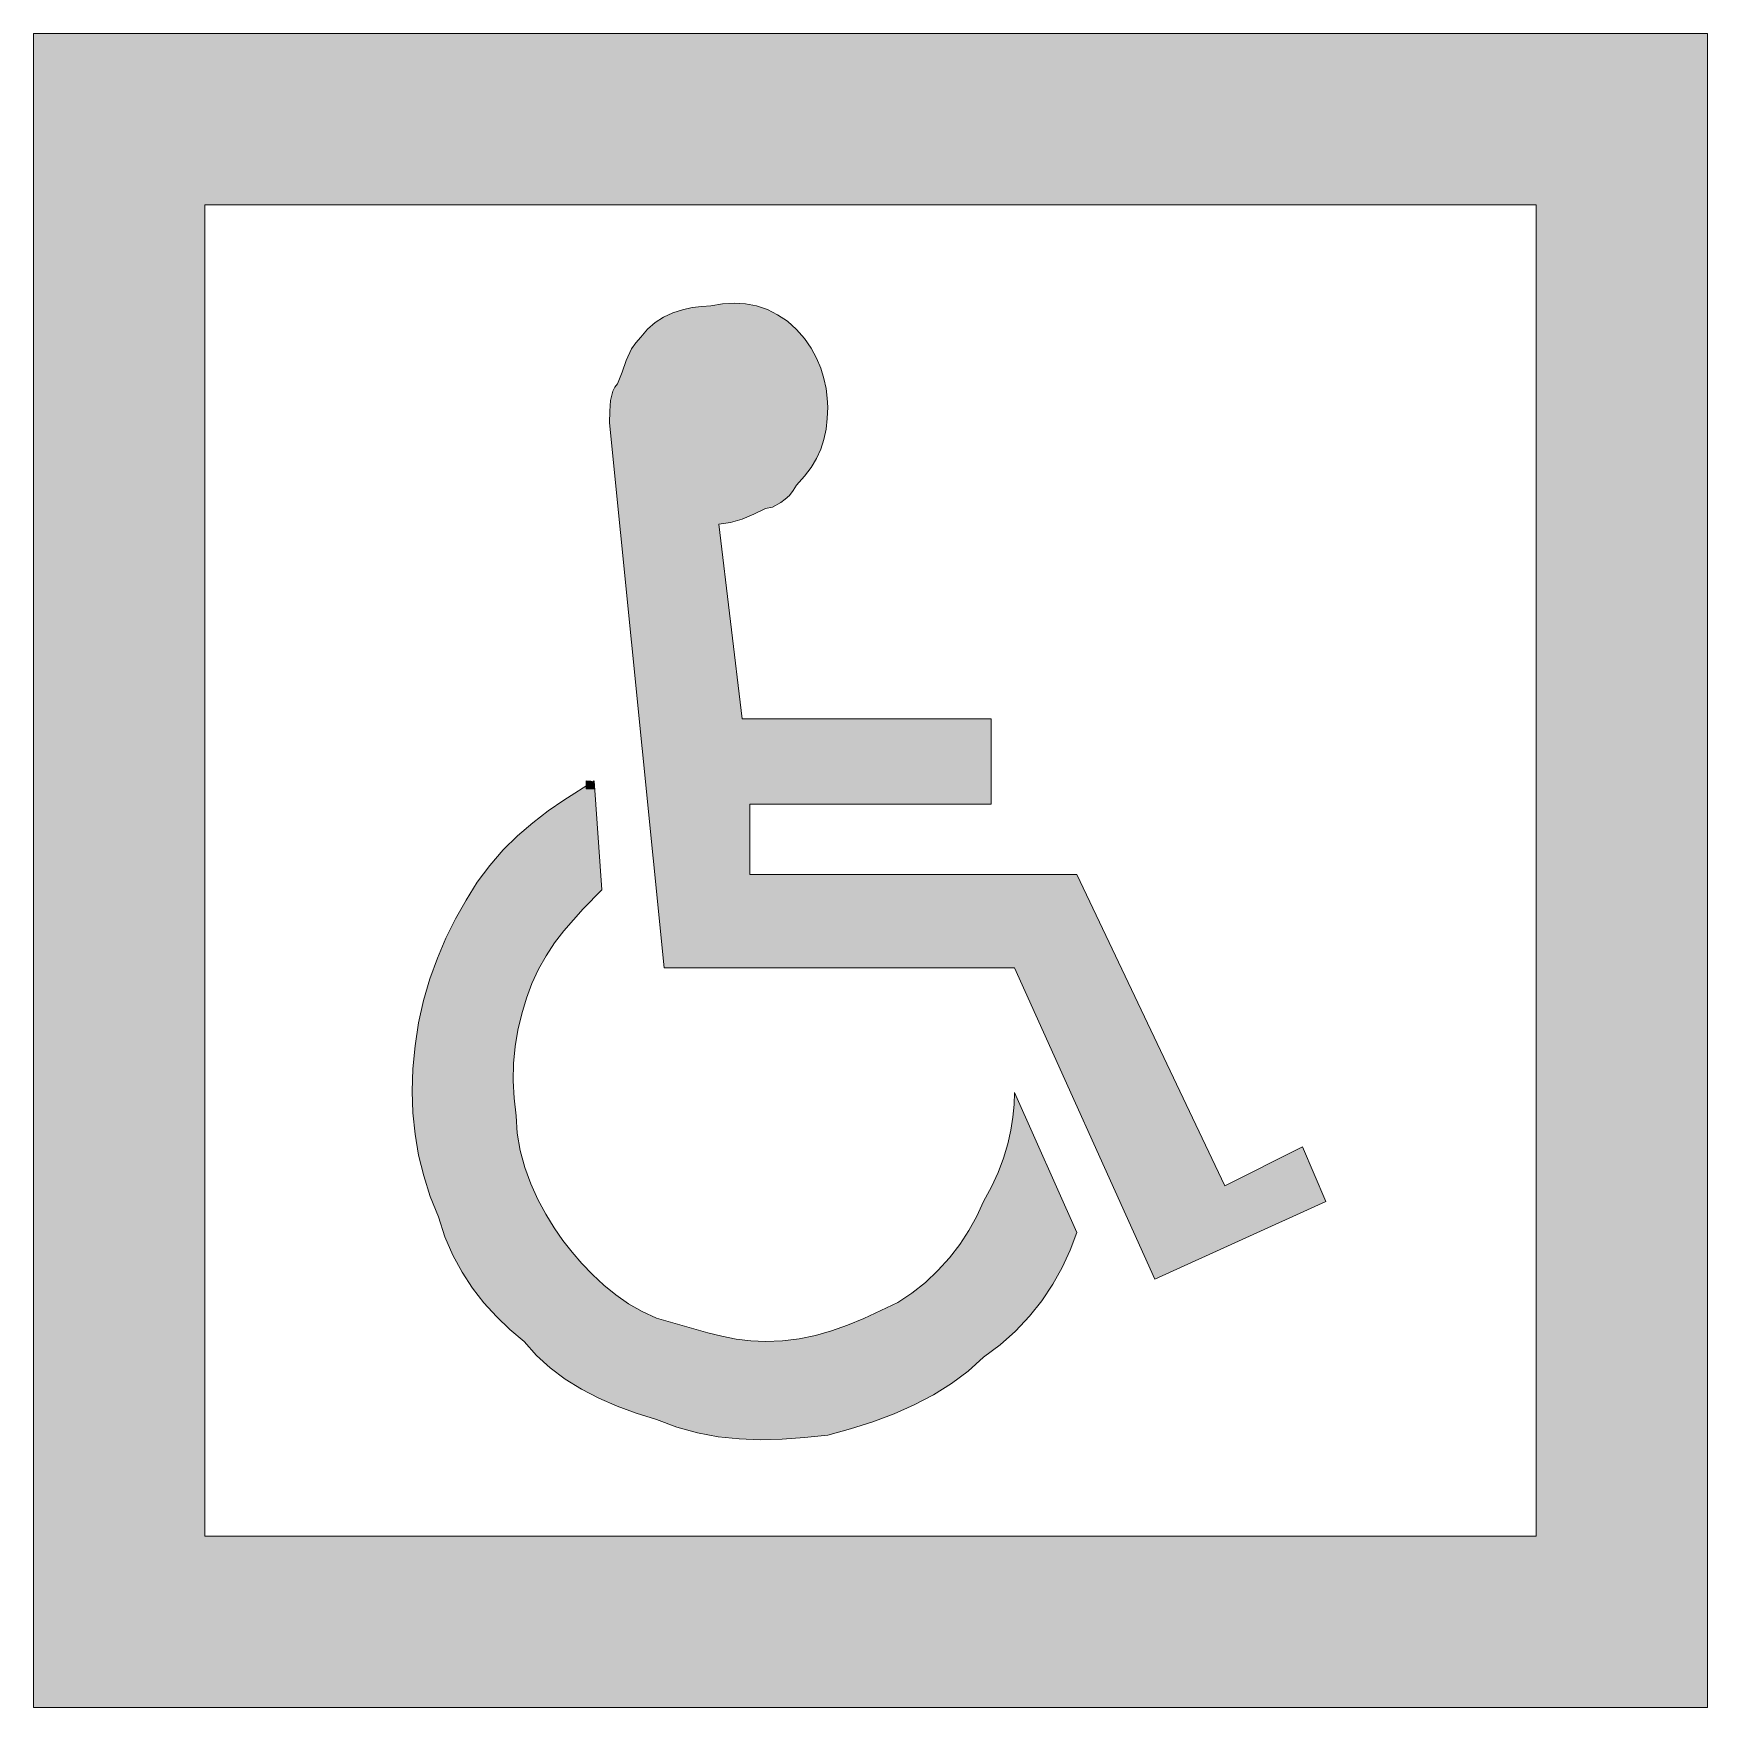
# Model space of a CAD drawing. Header units: metres. Extents: x 69 to 327, y 10 to 268.
import ezdxf

# ---------------------------------------------------------------- set-up
doc = ezdxf.new("R2010")
doc.units = ezdxf.units.M
doc.layers.add('FILL_YELLOW_FFFF00', color=7, linetype='Continuous', true_color=0xffff00)

msp = doc.modelspace()

# ---------------------------------------------------------------- hatches: boundary and pattern name
at = {"layer": 'FILL_YELLOW_FFFF00', "true_color": 0xffff00}
h = msp.add_hatch(color=7, dxfattribs=at)
h.dxf.hatch_style = 1
h.paths.add_polyline_path([(69.45, 268.05), (327.45, 268.05), (327.45, 10.05), (69.45, 10.05), (69.45, 268.05)])
h.paths.add_polyline_path([(95.85, 36.45), (301.05, 36.45), (301.05, 241.65), (95.85, 241.65), (95.85, 36.45)], flags=16)
h = msp.add_hatch(color=7, dxfattribs=at)
h.dxf.hatch_style = 1
h.paths.add_polyline_path([(242.25, 76.05), (220.65, 124.05), (166.65, 124.05), (158.25, 208.05), (158.27, 209.83), (158.4, 211.5), (158.76, 212.94), (159.05, 213.55), (159.45, 214.05), (160.18, 215.85), (160.8, 217.65), (161.64, 219.45), (162.26, 220.35), (163.05, 221.25), (164.06, 222.49), (165.24, 223.52), (166.57, 224.35), (168, 225), (169.48, 225.48), (170.98, 225.81), (172.45, 225.99), (173.85, 226.05), (175.65, 226.39), (177.43, 226.5), (179.19, 226.39), (180.9, 226.05), (182.56, 225.49), (184.14, 224.7), (185.65, 223.69), (187.05, 222.45), (188.29, 221.05), (189.32, 219.56), (190.15, 218.02), (190.8, 216.45), (191.28, 214.88), (191.61, 213.34), (191.79, 211.85), (191.85, 210.45), (191.79, 208.7), (191.61, 207.06), (191.28, 205.49), (190.8, 204), (190.15, 202.56), (189.32, 201.17), (188.29, 199.8), (187.05, 198.45), (186.55, 197.61), (185.96, 196.87), (185.32, 196.26), (184.65, 195.75), (183.34, 195.07), (182.25, 194.85), (180.45, 193.97), (178.65, 193.2), (176.85, 192.66), (175.05, 192.45), (178.65, 162.45), (217.05, 162.45), (217.05, 149.25), (179.85, 149.25), (179.85, 138.45), (230.25, 138.45), (253.05, 90.45), (265.05, 96.45), (268.65, 88.05), (242.25, 76.05)])
h = msp.add_hatch(color=7, dxfattribs=at)
h.dxf.hatch_style = 1
h.paths.add_polyline_path([(157.05, 136.05), (154.18, 133.12), (151.2, 129.75), (149.77, 127.89), (148.44, 125.92), (147.26, 123.84), (146.25, 121.65), (145.41, 119.35), (144.69, 116.94), (144.12, 114.46), (143.7, 111.9), (143.45, 109.29), (143.38, 106.63), (143.51, 103.95), (143.85, 101.25), (144.01, 98.55), (144.47, 95.89), (145.18, 93.28), (146.1, 90.75), (147.19, 88.34), (148.41, 86.06), (149.71, 83.96), (151.05, 82.05), (152.46, 80.25), (153.98, 78.49), (155.61, 76.78), (157.35, 75.15), (159.21, 73.64), (161.17, 72.26), (163.26, 71.06), (165.45, 70.05), (173.4, 67.8), (175.56, 67.27), (177.77, 66.84), (180, 66.56), (182.25, 66.45), (184.9, 66.56), (187.46, 66.88), (189.97, 67.4), (192.45, 68.1), (194.93, 68.97), (197.44, 69.99), (202.65, 72.45), (204.84, 73.91), (206.91, 75.56), (208.83, 77.39), (210.6, 79.35), (212.2, 81.43), (213.62, 83.59), (214.84, 85.8), (215.85, 88.05), (217.09, 90.3), (218.12, 92.53), (218.95, 94.74), (219.6, 96.9), (220.08, 99.01), (220.41, 101.04), (220.59, 103), (220.65, 104.85), (230.25, 83.25), (229.24, 80.55), (228, 77.89), (226.54, 75.28), (224.85, 72.75), (222.94, 70.34), (220.8, 68.06), (218.44, 65.96), (215.85, 64.05), (213.49, 61.91), (210.92, 59.98), (208.15, 58.25), (205.2, 56.7), (202.08, 55.32), (198.81, 54.09), (195.39, 53.01), (191.85, 52.05), (188.3, 51.66), (184.86, 51.41), (181.49, 51.33), (178.2, 51.45), (174.96, 51.79), (171.77, 52.39), (168.6, 53.26), (165.45, 54.45), (162.36, 55.41), (159.39, 56.49), (156.57, 57.72), (153.9, 59.1), (151.4, 60.65), (149.08, 62.38), (146.96, 64.31), (145.05, 66.45), (142.86, 68.31), (140.79, 70.29), (138.87, 72.42), (137.1, 74.7), (135.5, 77.15), (134.08, 79.78), (132.86, 82.61), (131.85, 85.65), (130.61, 88.8), (129.6, 91.97), (128.81, 95.16), (128.25, 98.4), (127.91, 101.69), (127.8, 105.06), (127.91, 108.5), (128.25, 112.05), (128.81, 115.59), (129.58, 119.02), (130.55, 122.34), (131.7, 125.55), (133.02, 128.64), (134.49, 131.62), (136.11, 134.49), (137.85, 137.25), (139.76, 139.84), (141.84, 142.22), (144.07, 144.4), (146.4, 146.4), (148.78, 148.23), (151.18, 149.91), (155.85, 152.85), (157.05, 136.05)])
h = msp.add_hatch(color=7, dxfattribs=at)
h.dxf.hatch_style = 1
h.paths.add_polyline_path([(154.65, 151.65), (154.65, 152.85), (155.34, 152.83), (155.7, 152.7), (155.83, 152.34), (155.85, 151.65), (154.65, 151.65)])

# ---------------------------------------------------------------- linework, layer by layer
at = {"layer": 'FILL_YELLOW_FFFF00', "lineweight": 0, "true_color": 0xffff00}
for points in [[(69.45, 268.05), (327.45, 268.05), (327.45, 10.05), (69.45, 10.05)], [(95.85, 36.45), (301.05, 36.45), (301.05, 241.65), (95.85, 241.65)], [(242.25, 76.05), (220.65, 124.05), (166.65, 124.05), (158.25, 208.05), (158.27, 209.83), (158.4, 211.5), (158.76, 212.94), (159.05, 213.55), (159.45, 214.05), (160.18, 215.85), (160.8, 217.65), (161.64, 219.45), (162.26, 220.35), (163.05, 221.25), (164.06, 222.49), (165.24, 223.52), (166.57, 224.35), (168, 225), (169.48, 225.48), (170.98, 225.81), (172.45, 225.99), (173.85, 226.05), (175.65, 226.39), (177.43, 226.5), (179.19, 226.39), (180.9, 226.05), (182.56, 225.49), (184.14, 224.7), (185.65, 223.69), (187.05, 222.45), (188.29, 221.05), (189.32, 219.56), (190.15, 218.02), (190.8, 216.45), (191.28, 214.88), (191.61, 213.34), (191.79, 211.85), (191.85, 210.45), (191.79, 208.7), (191.61, 207.06), (191.28, 205.49), (190.8, 204), (190.15, 202.56), (189.32, 201.17), (188.29, 199.8), (187.05, 198.45), (186.55, 197.61), (185.96, 196.87), (185.32, 196.26), (184.65, 195.75), (183.34, 195.07), (182.25, 194.85), (180.45, 193.97), (178.65, 193.2), (176.85, 192.66), (175.05, 192.45), (178.65, 162.45), (217.05, 162.45), (217.05, 149.25), (179.85, 149.25), (179.85, 138.45), (230.25, 138.45), (253.05, 90.45), (265.05, 96.45), (268.65, 88.05)], [(157.05, 136.05), (154.18, 133.12), (151.2, 129.75), (149.77, 127.89), (148.44, 125.92), (147.26, 123.84), (146.25, 121.65), (145.41, 119.35), (144.69, 116.94), (144.12, 114.46), (143.7, 111.9), (143.45, 109.29), (143.38, 106.63), (143.51, 103.95), (143.85, 101.25), (144.01, 98.55), (144.47, 95.89), (145.18, 93.28), (146.1, 90.75), (147.19, 88.34), (148.41, 86.06), (149.71, 83.96), (151.05, 82.05), (152.46, 80.25), (153.98, 78.49), (155.61, 76.78), (157.35, 75.15), (159.21, 73.64), (161.17, 72.26), (163.26, 71.06), (165.45, 70.05), (173.4, 67.8), (175.56, 67.27), (177.77, 66.84), (180, 66.56), (182.25, 66.45), (184.9, 66.56), (187.46, 66.88), (189.97, 67.4), (192.45, 68.1), (194.93, 68.97), (197.44, 69.99), (202.65, 72.45), (204.84, 73.91), (206.91, 75.56), (208.83, 77.39), (210.6, 79.35), (212.2, 81.43), (213.62, 83.59), (214.84, 85.8), (215.85, 88.05), (217.09, 90.3), (218.12, 92.53), (218.95, 94.74), (219.6, 96.9), (220.08, 99.01), (220.41, 101.04), (220.59, 103), (220.65, 104.85), (230.25, 83.25), (229.24, 80.55), (228, 77.89), (226.54, 75.28), (224.85, 72.75), (222.94, 70.34), (220.8, 68.06), (218.44, 65.96), (215.85, 64.05), (213.49, 61.91), (210.92, 59.98), (208.15, 58.25), (205.2, 56.7), (202.08, 55.32), (198.81, 54.09), (195.39, 53.01), (191.85, 52.05), (188.3, 51.66), (184.86, 51.41), (181.49, 51.33), (178.2, 51.45), (174.96, 51.79), (171.77, 52.39), (168.6, 53.26), (165.45, 54.45), (162.36, 55.41), (159.39, 56.49), (156.57, 57.72), (153.9, 59.1), (151.4, 60.65), (149.08, 62.38), (146.96, 64.31), (145.05, 66.45), (142.86, 68.31), (140.79, 70.29), (138.87, 72.42), (137.1, 74.7), (135.5, 77.15), (134.08, 79.78), (132.86, 82.61), (131.85, 85.65), (130.61, 88.8), (129.6, 91.97), (128.81, 95.16), (128.25, 98.4), (127.91, 101.69), (127.8, 105.06), (127.91, 108.5), (128.25, 112.05), (128.81, 115.59), (129.58, 119.02), (130.55, 122.34), (131.7, 125.55), (133.02, 128.64), (134.49, 131.62), (136.11, 134.49), (137.85, 137.25), (139.76, 139.84), (141.84, 142.22), (144.07, 144.4), (146.4, 146.4), (148.78, 148.23), (151.18, 149.91), (155.85, 152.85)], [(154.65, 151.65), (154.65, 152.85), (155.34, 152.83), (155.7, 152.7), (155.83, 152.34), (155.85, 151.65)]]:
    msp.add_lwpolyline(points, close=True, dxfattribs=at)

doc.saveas('drawing.dxf')
